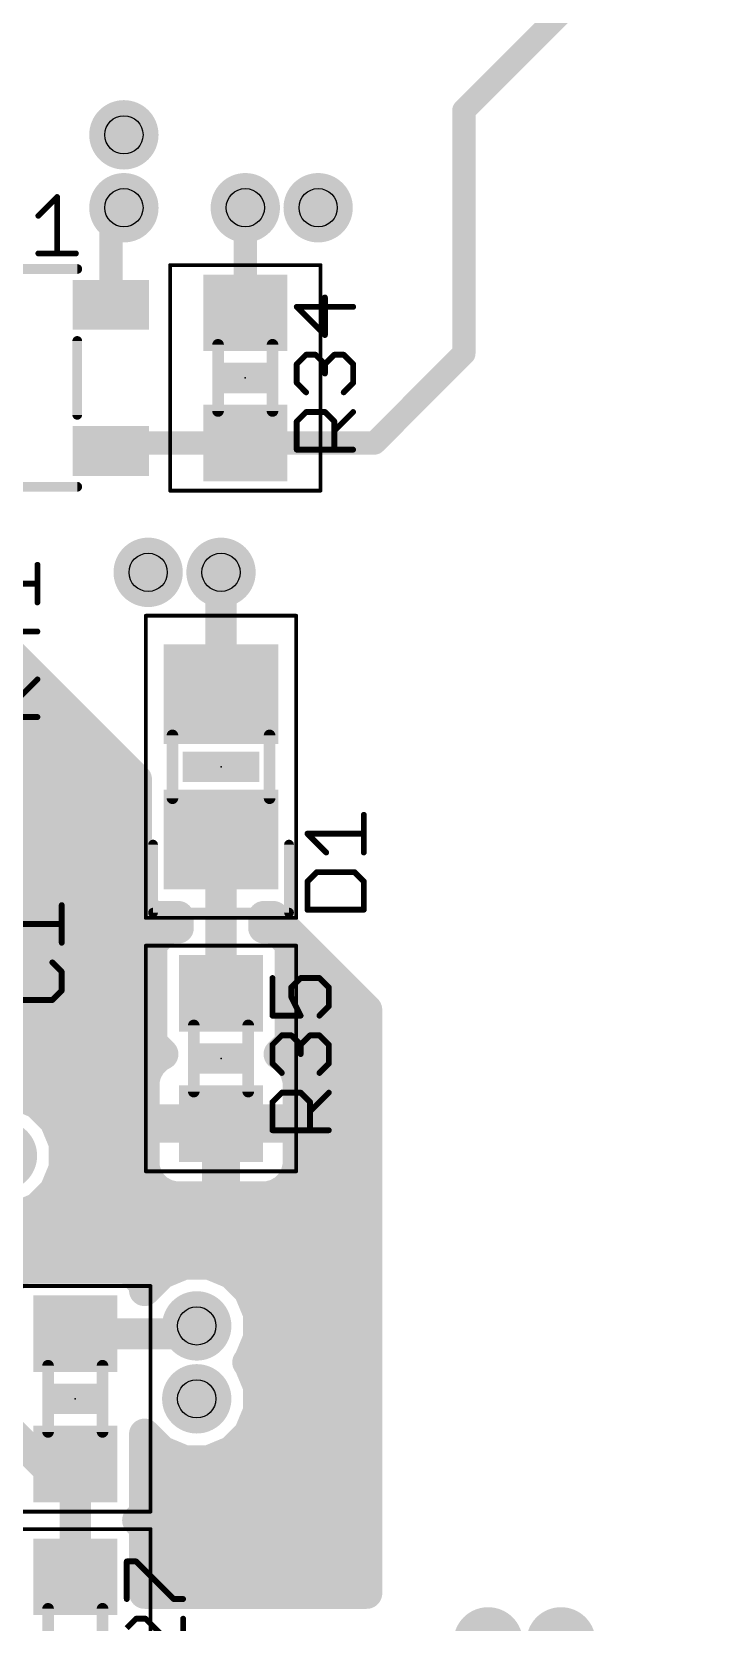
# Model space of a CAD drawing. Extents: x -0.04 to 2.7, y -0.07 to 2.5.
# Drawn here: x 0.628 to 0.972, y 0.948 to 1.765 of the extents above; entities that cross this region are included whole.
import ezdxf

# ---------------------------------------------------------------- set-up
doc = ezdxf.new("R2010")
doc.units = 0
for name, color, linetype in [('1', 22, 'CONTINUOUS'), ('18', 82, 'CONTINUOUS'), ('21', 253, 'CONTINUOUS'), ('23', 7, 'CONTINUOUS'), ('25', 253, 'CONTINUOUS'), ('31', 253, 'CONTINUOUS'), ('35', 253, 'CONTINUOUS'), ('39', 22, 'CONTINUOUS'), ('44', 253, 'CONTINUOUS'), ('51', 253, 'CONTINUOUS')]:
    doc.layers.add(name, color=color, linetype=linetype)

# ---------------------------------------------------------------- blocks, each defined once
blk = doc.blocks.new('RECT')
blk.add_solid([(-0.5, -0.5), (0.5, -0.5), (-0.5, 0.5), (0.5, 0.5)])
blk = doc.blocks.new('ROUNDV')
at = {"const_width": 0.5}
blk.add_lwpolyline([(0, -0.25, 1), (0, 0.25, 1), (0, -0.25)], format="xyb", dxfattribs=at)

msp = doc.modelspace()

# ---------------------------------------------------------------- linework, layer by layer
at = {"layer": '1'}
for points, const_width in [([(0.85, 1.725), (1.24, 2.115)], 0.012), ([(0.85, 1.725), (0.85, 1.6)], 0.012), ([(0.675, 1.675), (0.668307, 1.668307)], 0.012), ([(0.7375, 1.620965), (0.7375, 1.675)], 0.012), ([(0.668307, 1.668307), (0.668307, 1.625098)], 0.012), ([(0.85, 1.6), (0.804035, 1.554035)], 0.012), ([(0.668307, 1.549902), (0.672441, 1.554035)], 0.012), ([(0.672441, 1.554035), (0.7375, 1.554035)], 0.012), ([(0.804035, 1.554035), (0.7375, 1.554035)], 0.012), ([(0.725, 1.424902), (0.725, 1.4875)], 0.016), ([(0.6125, 1.45), (0.681472, 1.381027)], 0.016), ([(0.614276, 1.44), (0.6225, 1.44)], 0.016), ([(0.614653, 1.424), (0.6385, 1.424)], 0.016), ([(0.614653, 1.408), (0.6545, 1.408)], 0.016), ([(0.613989, 1.392), (0.6705, 1.392)], 0.016), ([(0.520299, 1.376), (0.681472, 1.376)], 0.016), ([(0.681472, 1.381027), (0.681472, 1.318709)], 0.016), ([(0.520299, 1.36), (0.681472, 1.36)], 0.016), ([(0.725, 1.350098), (0.725, 1.270965)], 0.016), ([(0.600602, 1.344), (0.681472, 1.344)], 0.016), ([(0.608685, 1.328), (0.681472, 1.328)], 0.016), ([(0.681472, 1.318709), (0.689673, 1.310508)], 0.016), ([(0.608685, 1.312), (0.688181, 1.312)], 0.016), ([(0.689673, 1.310508), (0.703, 1.310508)], 0.016), ([(0.703, 1.310508), (0.703, 1.304649)], 0.016), ([(0.747, 1.304649), (0.747, 1.310508)], 0.016), ([(0.747, 1.310508), (0.751992, 1.310508)], 0.016), ([(0.751992, 1.310508), (0.8, 1.2625)], 0.016), ([(0.697547, 1.304649), (0.689346, 1.296449)], 0.016), ([(0.703, 1.304649), (0.697547, 1.304649)], 0.016), ([(0.752453, 1.304649), (0.747, 1.304649)], 0.016), ([(0.760653, 1.296449), (0.752453, 1.304649)], 0.016), ([(0.608685, 1.296), (0.689346, 1.296)], 0.016), ([(0.689346, 1.296449), (0.689346, 1.24548)], 0.016), ([(0.760653, 1.24548), (0.760653, 1.296449)], 0.016), ([(0.760653, 1.296), (0.7665, 1.296)], 0.016), ([(0.607673, 1.28), (0.689346, 1.28)], 0.016), ([(0.760653, 1.28), (0.7825, 1.28)], 0.016), ([(0.608685, 1.264), (0.689346, 1.264)], 0.016), ([(0.760653, 1.264), (0.7985, 1.264)], 0.016), ([(0.8, 1.2625), (0.8, 0.9625)], 0.016), ([(0.608685, 1.248), (0.689346, 1.248)], 0.016), ([(0.689346, 1.24548), (0.695089, 1.239738)], 0.016), ([(0.754911, 1.239738), (0.760653, 1.24548)], 0.016), ([(0.760653, 1.248), (0.8, 1.248)], 0.016), ([(0.692294, 1.238124), (0.688943, 1.234773)], 0.016), ([(0.695089, 1.239738), (0.692294, 1.238124)], 0.016), ([(0.757706, 1.238124), (0.754911, 1.239738)], 0.016), ([(0.761057, 1.234773), (0.757706, 1.238124)], 0.016), ([(0.608685, 1.232), (0.687342, 1.232)], 0.016), ([(0.686573, 1.230668), (0.685346, 1.22609)], 0.016), ([(0.688943, 1.234773), (0.686573, 1.230668)], 0.016), ([(0.763427, 1.230668), (0.761057, 1.234773)], 0.016), ([(0.762658, 1.232), (0.8, 1.232)], 0.016), ([(0.764653, 1.22609), (0.763427, 1.230668)], 0.016), ([(0.630537, 1.214495), (0.618834, 1.219342)], 0.016), ([(0.685346, 1.22609), (0.685346, 1.205878)], 0.016), ([(0.764653, 1.205878), (0.764653, 1.22609)], 0.016), ([(0.626903, 1.216), (0.685346, 1.216)], 0.016), ([(0.639495, 1.205537), (0.630537, 1.214495)], 0.016), ([(0.764653, 1.216), (0.8, 1.216)], 0.016), ([(0.644342, 1.193834), (0.639495, 1.205537)], 0.016), ([(0.685346, 1.205878), (0.723157, 1.205878)], 0.016), ([(0.723157, 1.205878), (0.723157, 1.202193)], 0.016), ([(0.726843, 1.202193), (0.726843, 1.205878)], 0.016), ([(0.726843, 1.205878), (0.764653, 1.205878)], 0.016), ([(0.641788, 1.2), (0.685346, 1.2)], 0.016), ([(0.723157, 1.202193), (0.685346, 1.202193)], 0.016), ([(0.685346, 1.202193), (0.685346, 1.181981)], 0.016), ([(0.723157, 1.16635), (0.723157, 1.202192)], 0.016), ([(0.723157, 1.202192), (0.726843, 1.202192)], 0.016), ([(0.723157, 1.2), (0.726843, 1.2)], 0.016), ([(0.764653, 1.202193), (0.726843, 1.202193)], 0.016), ([(0.726843, 1.202192), (0.726843, 1.16635)], 0.016), ([(0.764653, 1.181981), (0.764653, 1.202193)], 0.016), ([(0.764653, 1.2), (0.8, 1.2)], 0.016), ([(0.644342, 1.181166), (0.644342, 1.193834)], 0.016), ([(0.639495, 1.169463), (0.644342, 1.181166)], 0.016), ([(0.644342, 1.184), (0.685346, 1.184)], 0.016), ([(0.685346, 1.181981), (0.686573, 1.177403)], 0.016), ([(0.723157, 1.184), (0.726843, 1.184)], 0.016), ([(0.763427, 1.177403), (0.764653, 1.181981)], 0.016), ([(0.764653, 1.184), (0.8, 1.184)], 0.016), ([(0.686573, 1.177403), (0.688943, 1.173298)], 0.016), ([(0.688943, 1.173298), (0.692294, 1.169947)], 0.016), ([(0.692294, 1.169947), (0.696399, 1.167577)], 0.016), ([(0.753601, 1.167577), (0.757706, 1.169947)], 0.016), ([(0.757706, 1.169947), (0.761057, 1.173298)], 0.016), ([(0.761057, 1.173298), (0.763427, 1.177403)], 0.016), ([(0.630537, 1.160505), (0.639495, 1.169463)], 0.016), ([(0.638032, 1.168), (0.695666, 1.168)], 0.016), ([(0.696399, 1.167577), (0.700977, 1.16635)], 0.016), ([(0.700977, 1.16635), (0.723157, 1.16635)], 0.016), ([(0.723157, 1.168), (0.726843, 1.168)], 0.016), ([(0.726843, 1.16635), (0.749023, 1.16635)], 0.016), ([(0.749023, 1.16635), (0.753601, 1.167577)], 0.016), ([(0.754334, 1.168), (0.8, 1.168)], 0.016), ([(0.618834, 1.155657), (0.630537, 1.160505)], 0.016), ([(0.330525, 1.152), (0.8, 1.152)], 0.016), ([(0.511744, 1.136), (0.8, 1.136)], 0.016), ([(0.622547, 1.129649), (0.614346, 1.121449)], 0.016), ([(0.677453, 1.129649), (0.622547, 1.129649)], 0.016), ([(0.685653, 1.121449), (0.677453, 1.129649)], 0.016), ([(0.706166, 1.131842), (0.694463, 1.126995)], 0.016), ([(0.718834, 1.131842), (0.706166, 1.131842)], 0.016), ([(0.730537, 1.126995), (0.718834, 1.131842)], 0.016), ([(0.694463, 1.126995), (0.685653, 1.118185)], 0.016), ([(0.685653, 1.118185), (0.685653, 1.121449)], 0.016), ([(0.739495, 1.118037), (0.730537, 1.126995)], 0.016), ([(0.685653, 1.12), (0.687468, 1.12)], 0.016), ([(0.737532, 1.12), (0.8, 1.12)], 0.016), ([(0.744342, 1.106334), (0.739495, 1.118037)], 0.016), ([(0.744342, 1.093666), (0.744342, 1.106334)], 0.016), ([(0.7125, 1.1), (0.708465, 1.095965)], 0.016), ([(0.744342, 1.104), (0.8, 1.104)], 0.016), ([(0.708465, 1.095965), (0.65, 1.095965)], 0.016), ([(0.739495, 1.081963), (0.744342, 1.093666)], 0.016), ([(0.741995, 1.088), (0.8, 1.088)], 0.016), ([(0.738782, 1.08125), (0.739495, 1.081963)], 0.016), ([(0.739495, 1.080537), (0.738782, 1.08125)], 0.016), ([(0.744342, 1.068834), (0.739495, 1.080537)], 0.016), ([(0.743031, 1.072), (0.8, 1.072)], 0.016), ([(0.744342, 1.056166), (0.744342, 1.068834)], 0.016), ([(0.6, 1.0625), (0.65, 1.0125)], 0.016), ([(0.739495, 1.044463), (0.744342, 1.056166)], 0.016), ([(0.744274, 1.056), (0.8, 1.056)], 0.016), ([(0.685653, 1.003551), (0.685653, 1.044314)], 0.016), ([(0.685653, 1.044314), (0.694463, 1.035505)], 0.016), ([(0.685653, 1.04), (0.689968, 1.04)], 0.016), ([(0.730537, 1.035505), (0.739495, 1.044463)], 0.016), ([(0.735032, 1.04), (0.8, 1.04)], 0.016), ([(0.694463, 1.035505), (0.706166, 1.030657)], 0.016), ([(0.718834, 1.030657), (0.730537, 1.035505)], 0.016), ([(0.65, 0.970965), (0.65, 1.029035)], 0.016), ([(0.685653, 1.024), (0.8, 1.024)], 0.016), ([(0.706166, 1.030657), (0.718834, 1.030657)], 0.016), ([(0.65, 1.0125), (0.65, 0.970965)], 0.016), ([(0.685653, 1.008), (0.8, 1.008)], 0.016), ([(0.682102, 1), (0.685653, 1.003551)], 0.016), ([(0.685653, 0.996449), (0.682102, 1)], 0.016), ([(0.685653, 0.9625), (0.685653, 0.996449)], 0.016), ([(0.685653, 0.992), (0.8, 0.992)], 0.016), ([(0.685653, 0.976), (0.8, 0.976)], 0.016), ([(0.8, 0.9625), (0.685653, 0.9625)], 0.016)]:
    msp.add_lwpolyline(points, dxfattribs=dict(at, const_width=const_width))
for points, const_width in [([(0.853, 1.725, 1), (0.847, 1.725)], 0.006), ([(0.847879, 1.727121, 1), (0.852121, 1.722879)], 0.006), ([(0.677121, 1.672879, 1), (0.672879, 1.677121)], 0.006), ([(0.7405, 1.675, 1), (0.7345, 1.675)], 0.006), ([(0.671307, 1.668307, 1), (0.665307, 1.668307)], 0.006), ([(0.666186, 1.670428, 1), (0.670428, 1.666186)], 0.006), ([(0.665307, 1.625098, 1), (0.671307, 1.625098)], 0.006), ([(0.7345, 1.620965, 1), (0.7405, 1.620965)], 0.006), ([(0.847, 1.6, 1), (0.853, 1.6)], 0.006), ([(0.852121, 1.597879, 1), (0.847879, 1.602121)], 0.006), ([(0.666186, 1.552023, 1), (0.670428, 1.54778)], 0.006), ([(0.672441, 1.557035, 1), (0.672441, 1.551035)], 0.006), ([(0.674562, 1.551914, 1), (0.67032, 1.556157)], 0.006), ([(0.7375, 1.557035, 1), (0.7375, 1.551035)], 0.006), ([(0.7375, 1.551035, 1), (0.7375, 1.557035)], 0.006), ([(0.801914, 1.556157, 1), (0.806157, 1.551914)], 0.006), ([(0.804035, 1.551035, 1), (0.804035, 1.557035)], 0.006), ([(0.729, 1.4875, 1), (0.721, 1.4875)], 0.008), ([(0.6225, 1.436, 1), (0.6225, 1.444)], 0.008), ([(0.6385, 1.42, 1), (0.6385, 1.428)], 0.008), ([(0.721, 1.424902, 1), (0.729, 1.424902)], 0.008), ([(0.6545, 1.404, 1), (0.6545, 1.412)], 0.008), ([(0.6705, 1.388, 1), (0.6705, 1.396)], 0.008), ([(0.685472, 1.381027, 1), (0.677472, 1.381027)], 0.008), ([(0.678644, 1.378199, 1), (0.684301, 1.383856)], 0.008), ([(0.681472, 1.372, 1), (0.681472, 1.38)], 0.008), ([(0.681472, 1.356, 1), (0.681472, 1.364)], 0.008), ([(0.729, 1.350098, 1), (0.721, 1.350098)], 0.008), ([(0.681472, 1.34, 1), (0.681472, 1.348)], 0.008), ([(0.681472, 1.324, 1), (0.681472, 1.332)], 0.008), ([(0.684301, 1.321537, 1), (0.678644, 1.31588)], 0.008), ([(0.677472, 1.318709, 1), (0.685472, 1.318709)], 0.008), ([(0.689673, 1.314508, 1), (0.689673, 1.306508)], 0.008), ([(0.686845, 1.307679, 1), (0.692502, 1.313336)], 0.008), ([(0.688181, 1.308, 1), (0.688181, 1.316)], 0.008), ([(0.707, 1.310508, 1), (0.699, 1.310508)], 0.008), ([(0.703, 1.306508, 1), (0.703, 1.314508)], 0.008), ([(0.751, 1.310508, 1), (0.743, 1.310508)], 0.008), ([(0.747, 1.314508, 1), (0.747, 1.306508)], 0.008), ([(0.75482, 1.313336, 1), (0.749164, 1.307679)], 0.008), ([(0.751992, 1.306508, 1), (0.751992, 1.314508)], 0.008), ([(0.697547, 1.308649, 1), (0.697547, 1.300649)], 0.008), ([(0.700376, 1.301821, 1), (0.694719, 1.307478)], 0.008), ([(0.699, 1.304649, 1), (0.707, 1.304649)], 0.008), ([(0.703, 1.300649, 1), (0.703, 1.308649)], 0.008), ([(0.747, 1.308649, 1), (0.747, 1.300649)], 0.008), ([(0.743, 1.304649, 1), (0.751, 1.304649)], 0.008), ([(0.755281, 1.307478, 1), (0.749624, 1.301821)], 0.008), ([(0.752453, 1.300649, 1), (0.752453, 1.308649)], 0.008), ([(0.693346, 1.296449, 1), (0.685346, 1.296449)], 0.008), ([(0.686518, 1.299277, 1), (0.692175, 1.29362)], 0.008), ([(0.689346, 1.292, 1), (0.689346, 1.3)], 0.008), ([(0.764653, 1.296449, 1), (0.756653, 1.296449)], 0.008), ([(0.760653, 1.3, 1), (0.760653, 1.292)], 0.008), ([(0.757825, 1.29362, 1), (0.763482, 1.299277)], 0.008), ([(0.7665, 1.292, 1), (0.7665, 1.3)], 0.008), ([(0.689346, 1.276, 1), (0.689346, 1.284)], 0.008), ([(0.760653, 1.284, 1), (0.760653, 1.276)], 0.008), ([(0.7825, 1.276, 1), (0.7825, 1.284)], 0.008), ([(0.689346, 1.26, 1), (0.689346, 1.268)], 0.008), ([(0.721, 1.270965, 1), (0.729, 1.270965)], 0.008), ([(0.760653, 1.268, 1), (0.760653, 1.26)], 0.008), ([(0.804, 1.2625, 1), (0.796, 1.2625)], 0.008), ([(0.797172, 1.259672, 1), (0.802828, 1.265328)], 0.008), ([(0.7985, 1.26, 1), (0.7985, 1.268)], 0.008), ([(0.692175, 1.248309, 1), (0.686518, 1.242652)], 0.008), ([(0.689346, 1.244, 1), (0.689346, 1.252)], 0.008), ([(0.760653, 1.252, 1), (0.760653, 1.244)], 0.008), ([(0.763482, 1.242652, 1), (0.757825, 1.248309)], 0.008), ([(0.8, 1.244, 1), (0.8, 1.252)], 0.008), ([(0.685346, 1.24548, 1), (0.693346, 1.24548)], 0.008), ([(0.690294, 1.241588, 1), (0.694294, 1.23466)], 0.008), ([(0.695123, 1.235296, 1), (0.689466, 1.240952)], 0.008), ([(0.692261, 1.236909, 1), (0.697918, 1.242566)], 0.008), ([(0.697089, 1.236274, 1), (0.693089, 1.243202)], 0.008), ([(0.752082, 1.242566, 1), (0.757739, 1.236909)], 0.008), ([(0.756911, 1.243202, 1), (0.752911, 1.236274)], 0.008), ([(0.760534, 1.240952, 1), (0.754877, 1.235296)], 0.008), ([(0.755706, 1.23466, 1), (0.759706, 1.241588)], 0.008), ([(0.756653, 1.24548, 1), (0.764653, 1.24548)], 0.008), ([(0.683109, 1.232668, 1), (0.690037, 1.228668)], 0.008), ([(0.690437, 1.229633, 1), (0.682709, 1.231703)], 0.008), ([(0.686114, 1.237601, 1), (0.691771, 1.231944)], 0.008), ([(0.692407, 1.232773, 1), (0.685479, 1.236773)], 0.008), ([(0.687342, 1.228, 1), (0.687342, 1.236)], 0.008), ([(0.764521, 1.236773, 1), (0.757593, 1.232773)], 0.008), ([(0.758229, 1.231944, 1), (0.763886, 1.237601)], 0.008), ([(0.762658, 1.236, 1), (0.762658, 1.228)], 0.008), ([(0.767291, 1.231703, 1), (0.759563, 1.229633)], 0.008), ([(0.759963, 1.228668, 1), (0.766891, 1.232668)], 0.008), ([(0.8, 1.228, 1), (0.8, 1.236)], 0.008), ([(0.689346, 1.22609, 1), (0.681346, 1.22609)], 0.008), ([(0.681483, 1.227125, 1), (0.68921, 1.225055)], 0.008), ([(0.768653, 1.22609, 1), (0.760653, 1.22609)], 0.008), ([(0.76079, 1.225055, 1), (0.768517, 1.227125)], 0.008), ([(0.626903, 1.22, 1), (0.626903, 1.212)], 0.008), ([(0.633366, 1.217323, 1), (0.627709, 1.211666)], 0.008), ([(0.629007, 1.210799, 1), (0.632068, 1.21819)], 0.008), ([(0.685346, 1.212, 1), (0.685346, 1.22)], 0.008), ([(0.764653, 1.22, 1), (0.764653, 1.212)], 0.008), ([(0.8, 1.212, 1), (0.8, 1.22)], 0.008), ([(0.64319, 1.207068, 1), (0.635799, 1.204007)], 0.008), ([(0.636666, 1.202709, 1), (0.642323, 1.208366)], 0.008), ([(0.685346, 1.209878, 1), (0.685346, 1.201878)], 0.008), ([(0.727157, 1.205878, 1), (0.719157, 1.205878)], 0.008), ([(0.730843, 1.205878, 1), (0.722843, 1.205878)], 0.008), ([(0.726843, 1.209878, 1), (0.726843, 1.201878)], 0.008), ([(0.723157, 1.201878, 1), (0.723157, 1.209878)], 0.008), ([(0.764653, 1.201878, 1), (0.764653, 1.209878)], 0.008), ([(0.641788, 1.204, 1), (0.641788, 1.196)], 0.008), ([(0.685346, 1.206193, 1), (0.685346, 1.198193)], 0.008), ([(0.689346, 1.202193, 1), (0.681346, 1.202193)], 0.008), ([(0.681346, 1.205878, 1), (0.689346, 1.205878)], 0.008), ([(0.685346, 1.196, 1), (0.685346, 1.204)], 0.008), ([(0.727157, 1.202192, 1), (0.719157, 1.202192)], 0.008), ([(0.723157, 1.206192, 1), (0.723157, 1.198192)], 0.008), ([(0.723157, 1.204, 1), (0.723157, 1.196)], 0.008), ([(0.719157, 1.202193, 1), (0.727157, 1.202193)], 0.008), ([(0.726843, 1.206193, 1), (0.726843, 1.198193)], 0.008), ([(0.730843, 1.202192, 1), (0.722843, 1.202192)], 0.008), ([(0.722843, 1.202193, 1), (0.730843, 1.202193)], 0.008), ([(0.723157, 1.198193, 1), (0.723157, 1.206193)], 0.008), ([(0.726843, 1.198192, 1), (0.726843, 1.206192)], 0.008), ([(0.726843, 1.196, 1), (0.726843, 1.204)], 0.008), ([(0.768653, 1.202193, 1), (0.760653, 1.202193)], 0.008), ([(0.760653, 1.205878, 1), (0.768653, 1.205878)], 0.008), ([(0.764653, 1.204, 1), (0.764653, 1.196)], 0.008), ([(0.764653, 1.198193, 1), (0.764653, 1.206193)], 0.008), ([(0.8, 1.196, 1), (0.8, 1.204)], 0.008), ([(0.648342, 1.193834, 1), (0.640342, 1.193834)], 0.008), ([(0.640647, 1.192303, 1), (0.648038, 1.195365)], 0.008), ([(0.644342, 1.188, 1), (0.644342, 1.18)], 0.008), ([(0.648038, 1.179635, 1), (0.640647, 1.182697)], 0.008), ([(0.681346, 1.181981, 1), (0.689346, 1.181981)], 0.008), ([(0.68921, 1.183016, 1), (0.681483, 1.180945)], 0.008), ([(0.685346, 1.18, 1), (0.685346, 1.188)], 0.008), ([(0.723157, 1.188, 1), (0.723157, 1.18)], 0.008), ([(0.726843, 1.18, 1), (0.726843, 1.188)], 0.008), ([(0.764653, 1.188, 1), (0.764653, 1.18)], 0.008), ([(0.760653, 1.181981, 1), (0.768653, 1.181981)], 0.008), ([(0.768517, 1.180945, 1), (0.76079, 1.183016)], 0.008), ([(0.8, 1.18, 1), (0.8, 1.188)], 0.008), ([(0.640342, 1.181166, 1), (0.648342, 1.181166)], 0.008), ([(0.690037, 1.179403, 1), (0.683109, 1.175403)], 0.008), ([(0.682709, 1.176367, 1), (0.690437, 1.178438)], 0.008), ([(0.691771, 1.176127, 1), (0.686114, 1.17047)], 0.008), ([(0.685479, 1.171298, 1), (0.692407, 1.175298)], 0.008), ([(0.694294, 1.173411, 1), (0.690294, 1.166483)], 0.008), ([(0.759706, 1.166483, 1), (0.755706, 1.173411)], 0.008), ([(0.757593, 1.175298, 1), (0.764521, 1.171298)], 0.008), ([(0.763886, 1.17047, 1), (0.758229, 1.176127)], 0.008), ([(0.759563, 1.178438, 1), (0.767291, 1.176367)], 0.008), ([(0.766891, 1.175403, 1), (0.759963, 1.179403)], 0.008), ([(0.638032, 1.172, 1), (0.638032, 1.164)], 0.008), ([(0.635799, 1.170993, 1), (0.64319, 1.167932)], 0.008), ([(0.642323, 1.166634, 1), (0.636666, 1.172291)], 0.008), ([(0.689466, 1.167118, 1), (0.695123, 1.172775)], 0.008), ([(0.697434, 1.171441, 1), (0.695363, 1.163713)], 0.008), ([(0.694399, 1.164113, 1), (0.698399, 1.171041)], 0.008), ([(0.695666, 1.164, 1), (0.695666, 1.172)], 0.008), ([(0.700977, 1.17035, 1), (0.700977, 1.16235)], 0.008), ([(0.699941, 1.162487, 1), (0.702012, 1.170214)], 0.008), ([(0.723157, 1.172, 1), (0.723157, 1.164)], 0.008), ([(0.719157, 1.16635, 1), (0.727157, 1.16635)], 0.008), ([(0.726843, 1.17035, 1), (0.726843, 1.16235)], 0.008), ([(0.722843, 1.16635, 1), (0.730843, 1.16635)], 0.008), ([(0.723157, 1.16235, 1), (0.723157, 1.17035)], 0.008), ([(0.726843, 1.164, 1), (0.726843, 1.172)], 0.008), ([(0.747988, 1.170214, 1), (0.750058, 1.162487)], 0.008), ([(0.749023, 1.16235, 1), (0.749023, 1.17035)], 0.008), ([(0.751601, 1.171041, 1), (0.755601, 1.164113)], 0.008), ([(0.754334, 1.172, 1), (0.754334, 1.164)], 0.008), ([(0.754636, 1.163713, 1), (0.752566, 1.171441)], 0.008), ([(0.754877, 1.172775, 1), (0.760534, 1.167118)], 0.008), ([(0.8, 1.164, 1), (0.8, 1.172)], 0.008), ([(0.627709, 1.163334, 1), (0.633366, 1.157677)], 0.008), ([(0.632068, 1.15681, 1), (0.629007, 1.164201)], 0.008), ([(0.8, 1.148, 1), (0.8, 1.156)], 0.008), ([(0.625376, 1.126821, 1), (0.619719, 1.132478)], 0.008), ([(0.680281, 1.132478, 1), (0.674624, 1.126821)], 0.008), ([(0.677453, 1.125649, 1), (0.677453, 1.133649)], 0.008), ([(0.706166, 1.135842, 1), (0.706166, 1.127842)], 0.008), ([(0.707697, 1.128147, 1), (0.704635, 1.135538)], 0.008), ([(0.720365, 1.135538, 1), (0.717303, 1.128147)], 0.008), ([(0.718834, 1.127842, 1), (0.718834, 1.135842)], 0.008), ([(0.8, 1.132, 1), (0.8, 1.14)], 0.008), ([(0.689653, 1.121449, 1), (0.681653, 1.121449)], 0.008), ([(0.692932, 1.13069, 1), (0.695993, 1.123299)], 0.008), ([(0.697291, 1.124166, 1), (0.691634, 1.129823)], 0.008), ([(0.733366, 1.129823, 1), (0.727709, 1.124166)], 0.008), ([(0.729007, 1.123299, 1), (0.732068, 1.13069)], 0.008), ([(0.685653, 1.124, 1), (0.685653, 1.116)], 0.008), ([(0.682825, 1.121014, 1), (0.688482, 1.115357)], 0.008), ([(0.681653, 1.118185, 1), (0.689653, 1.118185)], 0.008), ([(0.682825, 1.11862, 1), (0.688482, 1.124277)], 0.008), ([(0.687468, 1.116, 1), (0.687468, 1.124)], 0.008), ([(0.737532, 1.124, 1), (0.737532, 1.116)], 0.008), ([(0.74319, 1.119568, 1), (0.735799, 1.116507)], 0.008), ([(0.736666, 1.115209, 1), (0.742323, 1.120866)], 0.008), ([(0.8, 1.116, 1), (0.8, 1.124)], 0.008), ([(0.748342, 1.106334, 1), (0.740342, 1.106334)], 0.008), ([(0.715328, 1.097172, 1), (0.709672, 1.102828)], 0.008), ([(0.744342, 1.108, 1), (0.744342, 1.1)], 0.008), ([(0.740647, 1.104803, 1), (0.748038, 1.107865)], 0.008), ([(0.8, 1.1, 1), (0.8, 1.108)], 0.008), ([(0.65, 1.099965, 1), (0.65, 1.091965)], 0.008), ([(0.705636, 1.098793, 1), (0.711293, 1.093136)], 0.008), ([(0.708465, 1.091965, 1), (0.708465, 1.099965)], 0.008), ([(0.741995, 1.092, 1), (0.741995, 1.084)], 0.008), ([(0.740342, 1.093666, 1), (0.748342, 1.093666)], 0.008), ([(0.748038, 1.092135, 1), (0.740647, 1.095197)], 0.008), ([(0.8, 1.084, 1), (0.8, 1.092)], 0.008), ([(0.74161, 1.084079, 1), (0.735954, 1.078421)], 0.008), ([(0.735954, 1.084078, 1), (0.74161, 1.078421)], 0.008), ([(0.74319, 1.082068, 1), (0.735799, 1.079007)], 0.008), ([(0.742323, 1.079134, 1), (0.736666, 1.084791)], 0.008), ([(0.735799, 1.083493, 1), (0.74319, 1.080432)], 0.008), ([(0.736667, 1.077709, 1), (0.742323, 1.083366)], 0.008), ([(0.743031, 1.076, 1), (0.743031, 1.068)], 0.008), ([(0.8, 1.068, 1), (0.8, 1.076)], 0.008), ([(0.748342, 1.068834, 1), (0.740342, 1.068834)], 0.008), ([(0.740647, 1.067303, 1), (0.748038, 1.070365)], 0.008), ([(0.744274, 1.06, 1), (0.744274, 1.052)], 0.008), ([(0.748038, 1.054635, 1), (0.740647, 1.057697)], 0.008), ([(0.8, 1.052, 1), (0.8, 1.06)], 0.008), ([(0.740342, 1.056166, 1), (0.748342, 1.056166)], 0.008), ([(0.688482, 1.047143, 1), (0.682825, 1.041486)], 0.008), ([(0.689653, 1.044314, 1), (0.681653, 1.044314)], 0.008), ([(0.685653, 1.044, 1), (0.685653, 1.036)], 0.008), ([(0.689968, 1.036, 1), (0.689968, 1.044)], 0.008), ([(0.735032, 1.044, 1), (0.735032, 1.036)], 0.008), ([(0.735799, 1.045993, 1), (0.74319, 1.042932)], 0.008), ([(0.742323, 1.041634, 1), (0.736666, 1.047291)], 0.008), ([(0.8, 1.036, 1), (0.8, 1.044)], 0.008), ([(0.695993, 1.039201, 1), (0.692932, 1.03181)], 0.008), ([(0.691634, 1.032677, 1), (0.697291, 1.038334)], 0.008), ([(0.727709, 1.038334, 1), (0.733366, 1.032677)], 0.008), ([(0.732068, 1.03181, 1), (0.729007, 1.039201)], 0.008), ([(0.654, 1.029035, 1), (0.646, 1.029035)], 0.008), ([(0.685653, 1.028, 1), (0.685653, 1.02)], 0.008), ([(0.706166, 1.034657, 1), (0.706166, 1.026657)], 0.008), ([(0.704635, 1.026962, 1), (0.707697, 1.034353)], 0.008), ([(0.717303, 1.034353, 1), (0.720365, 1.026962)], 0.008), ([(0.718834, 1.026657, 1), (0.718834, 1.034657)], 0.008), ([(0.8, 1.02, 1), (0.8, 1.028)], 0.008), ([(0.654, 1.0125, 1), (0.646, 1.0125)], 0.008), ([(0.647172, 1.009672, 1), (0.652828, 1.015328)], 0.008), ([(0.685653, 1.012, 1), (0.685653, 1.004)], 0.008), ([(0.8, 1.004, 1), (0.8, 1.012)], 0.008), ([(0.68493, 1.002828, 1), (0.679274, 0.997171)], 0.008), ([(0.679274, 1.002828, 1), (0.68493, 0.997171)], 0.008), ([(0.681653, 1.003551, 1), (0.689653, 1.003551)], 0.008), ([(0.688482, 1.000723, 1), (0.682825, 1.00638)], 0.008), ([(0.689653, 0.996449, 1), (0.681653, 0.996449)], 0.008), ([(0.685653, 0.996, 1), (0.685653, 0.988)], 0.008), ([(0.682825, 0.99362, 1), (0.688482, 0.999277)], 0.008), ([(0.8, 0.988, 1), (0.8, 0.996)], 0.008), ([(0.685653, 0.98, 1), (0.685653, 0.972)], 0.008), ([(0.8, 0.972, 1), (0.8, 0.98)], 0.008), ([(0.646, 0.970965, 1), (0.654, 0.970965)], 0.008), ([(0.646, 0.970965, 1), (0.654, 0.970965)], 0.008), ([(0.685653, 0.9665, 1), (0.685653, 0.9585)], 0.008), ([(0.681653, 0.9625, 1), (0.689653, 0.9625)], 0.008), ([(0.796, 0.9625, 1), (0.804, 0.9625)], 0.008), ([(0.8, 0.9585, 1), (0.8, 0.9665)], 0.008)]:
    msp.add_lwpolyline(points, format="xyb", dxfattribs=dict(at, const_width=const_width))
at = {"layer": '21', "const_width": 0.005}
for points in [[(0.599, 1.6435), (0.651, 1.6435)], [(0.651, 1.6065), (0.651, 1.5685)], [(0.599, 1.5315), (0.651, 1.5315)], [(0.69, 1.3475), (0.69, 1.3125)], [(0.76, 1.3125), (0.76, 1.3475)], [(0.69, 1.3125), (0.76, 1.3125)]]:
    msp.add_lwpolyline(points, dxfattribs=at)
at = {"layer": '21', "const_width": 0.0025}
for points in [[(0.651, 1.64225, 1), (0.651, 1.64475)], [(0.65225, 1.6065, 1), (0.64975, 1.6065)], [(0.64975, 1.5685, 1), (0.65225, 1.5685)], [(0.651, 1.53025, 1), (0.651, 1.53275)], [(0.69125, 1.3475, 1), (0.68875, 1.3475)], [(0.76125, 1.3475, 1), (0.75875, 1.3475)], [(0.69, 1.31375, 1), (0.69, 1.31125)], [(0.68875, 1.3125, 1), (0.69125, 1.3125)], [(0.75875, 1.3125, 1), (0.76125, 1.3125)], [(0.76, 1.31125, 1), (0.76, 1.31375)]]:
    msp.add_lwpolyline(points, format="xyb", dxfattribs=at)
at = {"layer": '23'}
for p in [(0.7375, 1.5875), (0.725, 1.3875), (0.725, 1.2375), (0.65, 1.0625)]:
    msp.add_point(p, dxfattribs=at)
at = {"layer": '25', "const_width": 0.003}
for points in [[(0.630965, 1.67085), (0.64064, 1.680525)], [(0.64064, 1.680525), (0.64064, 1.6515)], [(0.630965, 1.6515), (0.650315, 1.6515)], [(0.778488, 1.609535), (0.778488, 1.628885)], [(0.793, 1.624047), (0.763975, 1.624047)], [(0.763975, 1.624047), (0.778488, 1.609535)], [(0.763975, 1.594582), (0.768813, 1.599419)], [(0.763975, 1.584907), (0.763975, 1.594582)], [(0.768813, 1.599419), (0.77365, 1.599419)], [(0.77365, 1.599419), (0.778488, 1.594582)], [(0.778488, 1.594582), (0.783325, 1.599419)], [(0.778488, 1.594582), (0.778488, 1.589744)], [(0.783325, 1.599419), (0.788163, 1.599419)], [(0.788163, 1.599419), (0.793, 1.594582)], [(0.793, 1.594582), (0.793, 1.584907)], [(0.768813, 1.58007), (0.763975, 1.584907)], [(0.793, 1.584907), (0.788163, 1.58007)], [(0.763975, 1.565117), (0.768813, 1.569954)], [(0.768813, 1.569954), (0.778488, 1.569954)], [(0.778488, 1.569954), (0.783325, 1.565117)], [(0.783325, 1.560279), (0.793, 1.569954)], [(0.763975, 1.550604), (0.763975, 1.565117)], [(0.783325, 1.565117), (0.783325, 1.550604)], [(0.793, 1.550604), (0.763975, 1.550604)], [(0.6305, 1.472035), (0.6305, 1.491385)], [(0.601475, 1.48171), (0.6305, 1.48171)], [(0.6305, 1.457082), (0.601475, 1.457082)], [(0.620825, 1.422779), (0.6305, 1.432454)], [(0.6305, 1.413104), (0.601475, 1.413104)], [(0.7985, 1.343465), (0.7985, 1.362815)], [(0.77915, 1.343465), (0.769475, 1.35314)], [(0.769475, 1.35314), (0.7985, 1.35314)], [(0.774313, 1.33335), (0.769475, 1.328512)], [(0.793663, 1.33335), (0.774313, 1.33335)], [(0.7985, 1.328512), (0.793663, 1.33335)], [(0.769475, 1.328512), (0.769475, 1.314)], [(0.7985, 1.314), (0.7985, 1.328512)], [(0.643, 1.297035), (0.643, 1.316385)], [(0.769475, 1.314), (0.7985, 1.314)], [(0.613975, 1.30671), (0.643, 1.30671)], [(0.643, 1.282082), (0.638163, 1.286919)], [(0.643, 1.272407), (0.643, 1.282082)], [(0.751475, 1.278885), (0.751475, 1.259535)], [(0.76115, 1.274047), (0.765988, 1.278885)], [(0.765988, 1.278885), (0.775663, 1.278885)], [(0.775663, 1.278885), (0.7805, 1.274047)], [(0.618813, 1.26757), (0.638163, 1.26757)], [(0.638163, 1.26757), (0.643, 1.272407)], [(0.76115, 1.26921), (0.76115, 1.274047)], [(0.765988, 1.259535), (0.76115, 1.26921)], [(0.7805, 1.274047), (0.7805, 1.264372)], [(0.751475, 1.259535), (0.765988, 1.259535)], [(0.7805, 1.264372), (0.775663, 1.259535)], [(0.751475, 1.244582), (0.756313, 1.249419)], [(0.751475, 1.234907), (0.751475, 1.244582)], [(0.756313, 1.249419), (0.76115, 1.249419)], [(0.76115, 1.249419), (0.765988, 1.244582)], [(0.765988, 1.244582), (0.770825, 1.249419)], [(0.765988, 1.244582), (0.765988, 1.239744)], [(0.770825, 1.249419), (0.775663, 1.249419)], [(0.775663, 1.249419), (0.7805, 1.244582)], [(0.7805, 1.244582), (0.7805, 1.234907)], [(0.756313, 1.23007), (0.751475, 1.234907)], [(0.7805, 1.234907), (0.775663, 1.23007)], [(0.751475, 1.215117), (0.756313, 1.219954)], [(0.756313, 1.219954), (0.765988, 1.219954)], [(0.765988, 1.219954), (0.770825, 1.215117)], [(0.770825, 1.210279), (0.7805, 1.219954)], [(0.751475, 1.200604), (0.751475, 1.215117)], [(0.770825, 1.215117), (0.770825, 1.200604)], [(0.7805, 1.200604), (0.751475, 1.200604)], [(0.676475, 0.959535), (0.676475, 0.978885)], [(0.676475, 0.978885), (0.681313, 0.978885)], [(0.681313, 0.978885), (0.700663, 0.959535)], [(0.700663, 0.959535), (0.7055, 0.959535)], [(0.681313, 0.949419), (0.676475, 0.944582)], [(0.68615, 0.949419), (0.681313, 0.949419)], [(0.7055, 0.93007), (0.68615, 0.949419)], [(0.7055, 0.949419), (0.7055, 0.93007)]]:
    msp.add_lwpolyline(points, dxfattribs=at)
at = {"layer": '25', "const_width": 0.0015}
for points in [[(0.64139, 1.680525, 1), (0.63989, 1.680525)], [(0.64117, 1.679994, 1), (0.64011, 1.681055)], [(0.630435, 1.67138, 1), (0.631496, 1.670319)], [(0.630965, 1.65225, 1), (0.630965, 1.65075)], [(0.63989, 1.6515, 1), (0.64139, 1.6515)], [(0.650315, 1.65075, 1), (0.650315, 1.65225)], [(0.779238, 1.628885, 1), (0.777738, 1.628885)], [(0.763975, 1.624797, 1), (0.763975, 1.623297)], [(0.764506, 1.624577, 1), (0.763445, 1.623517)], [(0.793, 1.623297, 1), (0.793, 1.624797)], [(0.777738, 1.609535, 1), (0.779238, 1.609535)], [(0.777957, 1.609004, 1), (0.779018, 1.610065)], [(0.764725, 1.594582, 1), (0.763225, 1.594582)], [(0.763445, 1.595112, 1), (0.764506, 1.594052)], [(0.768813, 1.600169, 1), (0.768813, 1.598669)], [(0.769343, 1.598889, 1), (0.768282, 1.59995)], [(0.774181, 1.59995, 1), (0.77312, 1.598889)], [(0.77365, 1.598669, 1), (0.77365, 1.600169)], [(0.779238, 1.594582, 1), (0.777738, 1.594582)], [(0.777957, 1.595112, 1), (0.779018, 1.594052)], [(0.777957, 1.594052, 1), (0.779018, 1.595112)], [(0.783325, 1.600169, 1), (0.783325, 1.598669)], [(0.783856, 1.598889, 1), (0.782795, 1.59995)], [(0.788693, 1.59995, 1), (0.787632, 1.598889)], [(0.788163, 1.598669, 1), (0.788163, 1.600169)], [(0.79375, 1.594582, 1), (0.79225, 1.594582)], [(0.79247, 1.594052, 1), (0.79353, 1.595112)], [(0.777738, 1.589744, 1), (0.779238, 1.589744)], [(0.763225, 1.584907, 1), (0.764725, 1.584907)], [(0.764506, 1.585437, 1), (0.763445, 1.584377)], [(0.768282, 1.579539, 1), (0.769343, 1.5806)], [(0.787632, 1.5806, 1), (0.788693, 1.579539)], [(0.79225, 1.584907, 1), (0.79375, 1.584907)], [(0.79353, 1.584377, 1), (0.79247, 1.585437)], [(0.768813, 1.570704, 1), (0.768813, 1.569204)], [(0.769343, 1.569424, 1), (0.768282, 1.570485)], [(0.779018, 1.570485, 1), (0.777957, 1.569424)], [(0.778488, 1.569204, 1), (0.778488, 1.570704)], [(0.79353, 1.569424, 1), (0.79247, 1.570485)], [(0.764725, 1.565117, 1), (0.763225, 1.565117)], [(0.763445, 1.565647, 1), (0.764506, 1.564586)], [(0.784075, 1.565117, 1), (0.782575, 1.565117)], [(0.782795, 1.564586, 1), (0.783856, 1.565647)], [(0.782795, 1.56081, 1), (0.783856, 1.559749)], [(0.763975, 1.551354, 1), (0.763975, 1.549854)], [(0.763225, 1.550604, 1), (0.764725, 1.550604)], [(0.782575, 1.550604, 1), (0.784075, 1.550604)], [(0.793, 1.549854, 1), (0.793, 1.551354)], [(0.63125, 1.491385, 1), (0.62975, 1.491385)], [(0.6305, 1.48096, 1), (0.6305, 1.48246)], [(0.62975, 1.472035, 1), (0.63125, 1.472035)], [(0.6305, 1.456332, 1), (0.6305, 1.457832)], [(0.63103, 1.431924, 1), (0.62997, 1.432985)], [(0.6305, 1.412354, 1), (0.6305, 1.413854)], [(0.79925, 1.362815, 1), (0.79775, 1.362815)], [(0.769475, 1.35389, 1), (0.769475, 1.35239)], [(0.770006, 1.35367, 1), (0.768945, 1.35261)], [(0.7985, 1.35239, 1), (0.7985, 1.35389)], [(0.77862, 1.342935, 1), (0.779681, 1.343996)], [(0.79775, 1.343465, 1), (0.79925, 1.343465)], [(0.774313, 1.3341, 1), (0.774313, 1.3326)], [(0.774843, 1.332819, 1), (0.773782, 1.33388)], [(0.794193, 1.33388, 1), (0.793132, 1.332819)], [(0.793663, 1.3326, 1), (0.793663, 1.3341)], [(0.770225, 1.328512, 1), (0.768725, 1.328512)], [(0.768945, 1.329043, 1), (0.770006, 1.327982)], [(0.79925, 1.328512, 1), (0.79775, 1.328512)], [(0.79797, 1.327982, 1), (0.79903, 1.329043)], [(0.64375, 1.316385, 1), (0.64225, 1.316385)], [(0.769475, 1.31475, 1), (0.769475, 1.31325)], [(0.768725, 1.314, 1), (0.770225, 1.314)], [(0.79775, 1.314, 1), (0.79925, 1.314)], [(0.7985, 1.31325, 1), (0.7985, 1.31475)], [(0.643, 1.30596, 1), (0.643, 1.30746)], [(0.64225, 1.297035, 1), (0.64375, 1.297035)], [(0.638693, 1.28745, 1), (0.637632, 1.286389)], [(0.64375, 1.282082, 1), (0.64225, 1.282082)], [(0.64247, 1.281552, 1), (0.64353, 1.282612)], [(0.752225, 1.278885, 1), (0.750725, 1.278885)], [(0.765988, 1.279635, 1), (0.765988, 1.278135)], [(0.766518, 1.278354, 1), (0.765457, 1.279415)], [(0.776193, 1.279415, 1), (0.775132, 1.278354)], [(0.775663, 1.278135, 1), (0.775663, 1.279635)], [(0.637632, 1.2681, 1), (0.638693, 1.267039)], [(0.638163, 1.26682, 1), (0.638163, 1.26832)], [(0.64225, 1.272407, 1), (0.64375, 1.272407)], [(0.64353, 1.271877, 1), (0.64247, 1.272937)], [(0.7619, 1.274047, 1), (0.7604, 1.274047)], [(0.761821, 1.269545, 1), (0.760479, 1.268874)], [(0.7604, 1.26921, 1), (0.7619, 1.26921)], [(0.76062, 1.274577, 1), (0.761681, 1.273517)], [(0.78125, 1.274047, 1), (0.77975, 1.274047)], [(0.77997, 1.273517, 1), (0.78103, 1.274577)], [(0.751475, 1.260285, 1), (0.751475, 1.258785)], [(0.750725, 1.259535, 1), (0.752225, 1.259535)], [(0.765317, 1.259199, 1), (0.766659, 1.25987)], [(0.765988, 1.258785, 1), (0.765988, 1.260285)], [(0.775132, 1.260065, 1), (0.776193, 1.259004)], [(0.77975, 1.264372, 1), (0.78125, 1.264372)], [(0.78103, 1.263842, 1), (0.77997, 1.264903)], [(0.752225, 1.244582, 1), (0.750725, 1.244582)], [(0.750945, 1.245112, 1), (0.752006, 1.244052)], [(0.756313, 1.250169, 1), (0.756313, 1.248669)], [(0.756843, 1.248889, 1), (0.755782, 1.24995)], [(0.761681, 1.24995, 1), (0.76062, 1.248889)], [(0.76115, 1.248669, 1), (0.76115, 1.250169)], [(0.766738, 1.244582, 1), (0.765238, 1.244582)], [(0.765457, 1.245112, 1), (0.766518, 1.244052)], [(0.765457, 1.244052, 1), (0.766518, 1.245112)], [(0.770825, 1.250169, 1), (0.770825, 1.248669)], [(0.771356, 1.248889, 1), (0.770295, 1.24995)], [(0.776193, 1.24995, 1), (0.775132, 1.248889)], [(0.775663, 1.248669, 1), (0.775663, 1.250169)], [(0.78125, 1.244582, 1), (0.77975, 1.244582)], [(0.77997, 1.244052, 1), (0.78103, 1.245112)], [(0.750725, 1.234907, 1), (0.752225, 1.234907)], [(0.752006, 1.235437, 1), (0.750945, 1.234377)], [(0.765238, 1.239744, 1), (0.766738, 1.239744)], [(0.77975, 1.234907, 1), (0.78125, 1.234907)], [(0.78103, 1.234377, 1), (0.77997, 1.235437)], [(0.755782, 1.229539, 1), (0.756843, 1.2306)], [(0.775132, 1.2306, 1), (0.776193, 1.229539)], [(0.756313, 1.220704, 1), (0.756313, 1.219204)], [(0.756843, 1.219424, 1), (0.755782, 1.220485)], [(0.766518, 1.220485, 1), (0.765457, 1.219424)], [(0.765988, 1.219204, 1), (0.765988, 1.220704)], [(0.78103, 1.219424, 1), (0.77997, 1.220485)], [(0.752225, 1.215117, 1), (0.750725, 1.215117)], [(0.750945, 1.215647, 1), (0.752006, 1.214586)], [(0.771575, 1.215117, 1), (0.770075, 1.215117)], [(0.770295, 1.21081, 1), (0.771356, 1.209749)], [(0.770295, 1.214586, 1), (0.771356, 1.215647)], [(0.751475, 1.201354, 1), (0.751475, 1.199854)], [(0.750725, 1.200604, 1), (0.752225, 1.200604)], [(0.770075, 1.200604, 1), (0.771575, 1.200604)], [(0.7805, 1.199854, 1), (0.7805, 1.201354)], [(0.677225, 0.978885, 1), (0.675725, 0.978885)], [(0.676475, 0.979635, 1), (0.676475, 0.978135)], [(0.681843, 0.979415, 1), (0.680782, 0.978354)], [(0.681313, 0.978135, 1), (0.681313, 0.979635)], [(0.675725, 0.959535, 1), (0.677225, 0.959535)], [(0.700663, 0.960285, 1), (0.700663, 0.958785)], [(0.700132, 0.959004, 1), (0.701193, 0.960065)], [(0.7055, 0.958785, 1), (0.7055, 0.960285)], [(0.681313, 0.950169, 1), (0.681313, 0.948669)], [(0.681843, 0.948889, 1), (0.680782, 0.94995)], [(0.686681, 0.94995, 1), (0.68562, 0.948889)], [(0.68615, 0.948669, 1), (0.68615, 0.950169)], [(0.70625, 0.949419, 1), (0.70475, 0.949419)]]:
    msp.add_lwpolyline(points, format="xyb", dxfattribs=at)
at = {"layer": '39', "const_width": 0.002}
for points in [[(0.698799, 1.529508), (0.698799, 1.645492)], [(0.698799, 1.645492), (0.776201, 1.645492)], [(0.776201, 1.645492), (0.776201, 1.529508)], [(0.776201, 1.529508), (0.698799, 1.529508)], [(0.686299, 1.309823), (0.686299, 1.465177)], [(0.686299, 1.465177), (0.763701, 1.465177)], [(0.763701, 1.465177), (0.763701, 1.309823)], [(0.763701, 1.309823), (0.686299, 1.309823)], [(0.686299, 1.179508), (0.686299, 1.295492)], [(0.686299, 1.295492), (0.763701, 1.295492)], [(0.763701, 1.295492), (0.763701, 1.179508)], [(0.763701, 1.179508), (0.686299, 1.179508)], [(0.611299, 1.120492), (0.688701, 1.120492)], [(0.688701, 1.120492), (0.688701, 1.004508)], [(0.688701, 1.004508), (0.611299, 1.004508)], [(0.611299, 0.995492), (0.688701, 0.995492)], [(0.688701, 0.995492), (0.688701, 0.879508)]]:
    msp.add_lwpolyline(points, dxfattribs=at)
at = {"layer": '39', "const_width": 0.001}
for points in [[(0.699299, 1.645492, 1), (0.698299, 1.645492)], [(0.698799, 1.645992, 1), (0.698799, 1.644992)], [(0.776701, 1.645492, 1), (0.775701, 1.645492)], [(0.776201, 1.644992, 1), (0.776201, 1.645992)], [(0.698799, 1.530008, 1), (0.698799, 1.529008)], [(0.698299, 1.529508, 1), (0.699299, 1.529508)], [(0.775701, 1.529508, 1), (0.776701, 1.529508)], [(0.776201, 1.529008, 1), (0.776201, 1.530008)], [(0.686799, 1.465177, 1), (0.685799, 1.465177)], [(0.686299, 1.465677, 1), (0.686299, 1.464677)], [(0.764201, 1.465177, 1), (0.763201, 1.465177)], [(0.763701, 1.464677, 1), (0.763701, 1.465677)], [(0.686299, 1.310323, 1), (0.686299, 1.309323)], [(0.685799, 1.309823, 1), (0.686799, 1.309823)], [(0.763201, 1.309823, 1), (0.764201, 1.309823)], [(0.763701, 1.309323, 1), (0.763701, 1.310323)], [(0.686799, 1.295492, 1), (0.685799, 1.295492)], [(0.686299, 1.295992, 1), (0.686299, 1.294992)], [(0.764201, 1.295492, 1), (0.763201, 1.295492)], [(0.763701, 1.294992, 1), (0.763701, 1.295992)], [(0.686299, 1.180008, 1), (0.686299, 1.179008)], [(0.685799, 1.179508, 1), (0.686799, 1.179508)], [(0.763201, 1.179508, 1), (0.764201, 1.179508)], [(0.763701, 1.179008, 1), (0.763701, 1.180008)], [(0.689201, 1.120492, 1), (0.688201, 1.120492)], [(0.688701, 1.119992, 1), (0.688701, 1.120992)], [(0.688201, 1.004508, 1), (0.689201, 1.004508)], [(0.688701, 1.004008, 1), (0.688701, 1.005008)], [(0.689201, 0.995492, 1), (0.688201, 0.995492)], [(0.688701, 0.994992, 1), (0.688701, 0.995992)]]:
    msp.add_lwpolyline(points, format="xyb", dxfattribs=at)
at = {"layer": '44'}
for centre in [(0.675, 1.7125), (0.675, 1.675), (0.7375, 1.675), (0.775, 1.675), (0.6875, 1.4875), (0.725, 1.4875), (0.7125, 1.1), (0.7125, 1.0625)]:
    msp.add_circle(centre, 0.009843, dxfattribs=at)
at = {"layer": '51', "const_width": 0.006}
for points in [[(0.723484, 1.604508), (0.723484, 1.570492)], [(0.751516, 1.570492), (0.751516, 1.604508)], [(0.7, 1.371358), (0.7, 1.403642)], [(0.75, 1.371358), (0.75, 1.403642)], [(0.710984, 1.254508), (0.710984, 1.220492)], [(0.739016, 1.220492), (0.739016, 1.254508)], [(0.635984, 1.079508), (0.635984, 1.045492)], [(0.664016, 1.045492), (0.664016, 1.079508)], [(0.635984, 0.954508), (0.635984, 0.920492)], [(0.664016, 0.920492), (0.664016, 0.954508)]]:
    msp.add_lwpolyline(points, dxfattribs=at)
at = {"layer": '51', "const_width": 0.003}
for points in [[(0.724984, 1.604508, 1), (0.721984, 1.604508)], [(0.753016, 1.604508, 1), (0.750016, 1.604508)], [(0.721984, 1.570492, 1), (0.724984, 1.570492)], [(0.750016, 1.570492, 1), (0.753016, 1.570492)], [(0.7015, 1.403642, 1), (0.6985, 1.403642)], [(0.7515, 1.403642, 1), (0.7485, 1.403642)], [(0.6985, 1.371358, 1), (0.7015, 1.371358)], [(0.7485, 1.371358, 1), (0.7515, 1.371358)], [(0.712484, 1.254508, 1), (0.709484, 1.254508)], [(0.740516, 1.254508, 1), (0.737516, 1.254508)], [(0.709484, 1.220492, 1), (0.712484, 1.220492)], [(0.737516, 1.220492, 1), (0.740516, 1.220492)], [(0.637484, 1.079508, 1), (0.634484, 1.079508)], [(0.665516, 1.079508, 1), (0.662516, 1.079508)], [(0.634484, 1.045492, 1), (0.637484, 1.045492)], [(0.662516, 1.045492, 1), (0.665516, 1.045492)], [(0.637484, 0.954508, 1), (0.634484, 0.954508)], [(0.665516, 0.954508, 1), (0.662516, 0.954508)]]:
    msp.add_lwpolyline(points, format="xyb", dxfattribs=at)

# ---------------------------------------------------------------- block references
at = {"layer": '1'}
for p, xscale, yscale, rotation in [((0.668307, 1.625098), 0.025591, 0.03937, 90), ((0.7375, 1.620965), 0.03937, 0.043307, 270), ((0.7375, 1.554035), 0.03937, 0.043307, 270), ((0.668307, 1.549902), 0.025591, 0.03937, 90), ((0.725, 1.424902), 0.051181, 0.059055, 90), ((0.725, 1.350098), 0.051181, 0.059055, 90), ((0.725, 1.270965), 0.03937, 0.043307, 270), ((0.725, 1.204035), 0.03937, 0.043307, 270), ((0.65, 1.095965), 0.03937, 0.043307, 270), ((0.65, 1.029035), 0.03937, 0.043307, 270), ((0.65, 0.970965), 0.03937, 0.043307, 270)]:
    msp.add_blockref('RECT', p, dxfattribs=dict(at, xscale=xscale, yscale=yscale, rotation=rotation))
at = {"layer": '18', "xscale": 0.035685, "yscale": 0.035685}
for p in [(0.675, 1.7125), (0.675, 1.7125), (0.675, 1.675), (0.675, 1.675), (0.7375, 1.675), (0.7375, 1.675), (0.775, 1.675), (0.775, 1.675), (0.6875, 1.4875), (0.6875, 1.4875), (0.725, 1.4875), (0.725, 1.4875), (0.6125, 1.1875), (0.6125, 1.1875), (0.7125, 1.1), (0.7125, 1.1), (0.7125, 1.0625), (0.7125, 1.0625), (0.8625, 0.9375), (0.8625, 0.9375), (0.9, 0.9375), (0.9, 0.9375)]:
    msp.add_blockref('ROUNDV', p, dxfattribs=at)
at = {"layer": '31'}
for p, xscale, yscale, rotation in [((0.668307, 1.625098), 0.025591, 0.03937, 90), ((0.7375, 1.620965), 0.03937, 0.043307, 270), ((0.7375, 1.554035), 0.03937, 0.043307, 270), ((0.668307, 1.549902), 0.025591, 0.03937, 90), ((0.725, 1.424902), 0.051181, 0.059055, 90), ((0.725, 1.350098), 0.051181, 0.059055, 90), ((0.725, 1.270965), 0.03937, 0.043307, 270), ((0.725, 1.204035), 0.03937, 0.043307, 270), ((0.65, 1.095965), 0.03937, 0.043307, 270), ((0.65, 1.029035), 0.03937, 0.043307, 270), ((0.65, 0.970965), 0.03937, 0.043307, 270)]:
    msp.add_blockref('RECT', p, dxfattribs=dict(at, xscale=xscale, yscale=yscale, rotation=rotation))
at = {"layer": '35', "xscale": 0.01574}
for p, yscale, rotation in [((0.7375, 1.5875), 0.031504, 270), ((0.725, 1.3875), 0.039378, 90), ((0.725, 1.2375), 0.031504, 270), ((0.65, 1.0625), 0.031504, 270)]:
    msp.add_blockref('RECT', p, dxfattribs=dict(at, yscale=yscale, rotation=rotation))
at = {"layer": '51'}
for p, xscale, yscale, rotation in [((0.6645, 1.6245), 0.018, 0.023, 90), ((0.7375, 1.6125), 0.016, 0.034, 270), ((0.7375, 1.5625), 0.016, 0.034, 270), ((0.6645, 1.5505), 0.018, 0.023, 90), ((0.724941, 1.416295), 0.025591, 0.055118, 90), ((0.724941, 1.358295), 0.025591, 0.055118, 90), ((0.725, 1.2625), 0.016, 0.034, 270), ((0.725, 1.2125), 0.016, 0.034, 270), ((0.65, 1.0875), 0.016, 0.034, 270), ((0.65, 1.0375), 0.016, 0.034, 270), ((0.65, 0.9625), 0.016, 0.034, 270)]:
    msp.add_blockref('RECT', p, dxfattribs=dict(at, xscale=xscale, yscale=yscale, rotation=rotation))

doc.saveas('drawing.dxf')
